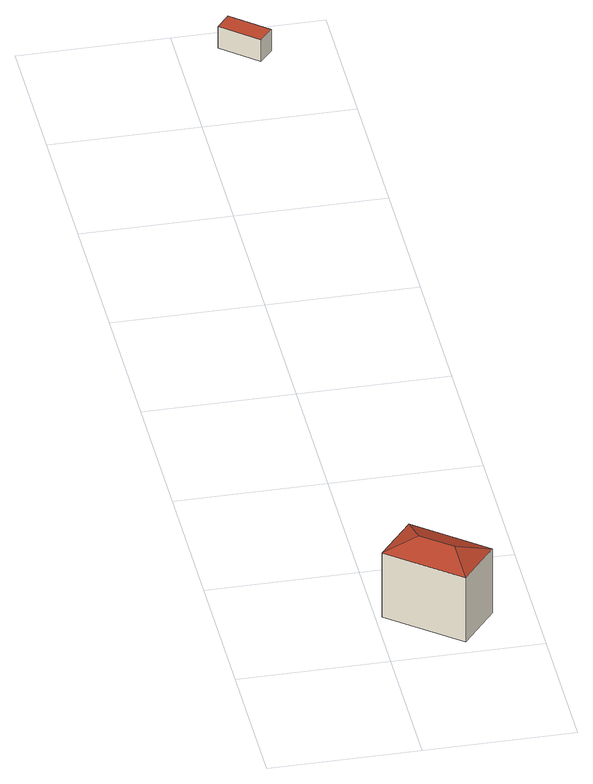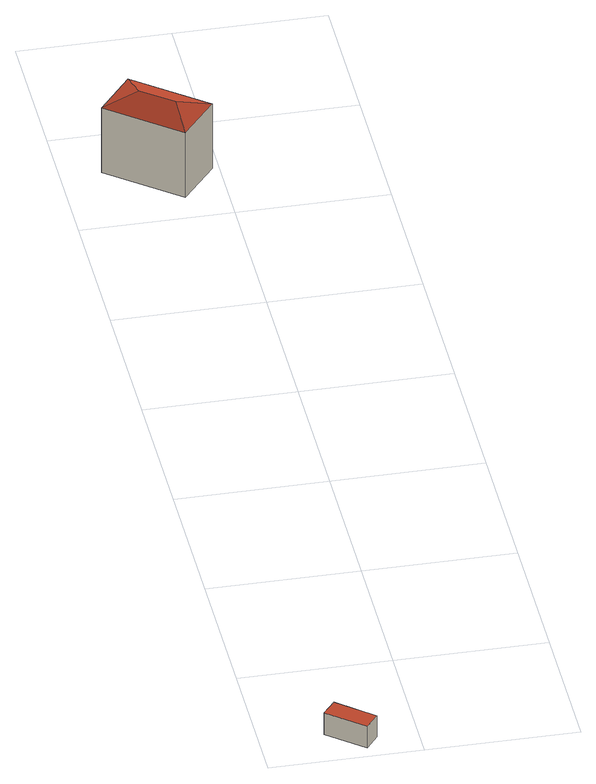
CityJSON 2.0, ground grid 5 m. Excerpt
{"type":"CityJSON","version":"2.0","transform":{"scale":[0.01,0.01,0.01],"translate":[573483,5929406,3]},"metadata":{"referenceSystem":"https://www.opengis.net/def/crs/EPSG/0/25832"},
"CityObjects":{
"building1":{"type":"Building","attributes":{"Grundfläche 2D":"5.370155","Grundhöhe NN":"3.748"},"geometry":[{"type":"Solid","lod":"3","boundaries":[[[[0,1,2]],[[0,3,4,1]],[[3,0,2,5]],[[3,5,4]],[[6,7,2,1]],[[7,8,5,2]],[[8,9,4,5]],[[9,6,1,4]],[[9,8,7,6]]]],"semantics":{"surfaces":[{"type":"RoofSurface"},{"type":"WallSurface"},{"type":"GroundSurface"}],"values":[[0,0,0,0,1,1,1,1,2]]}}]},
"building2":{"type":"Building","attributes":{"Grundfläche 2D":"1.022941","Grundhöhe NN":"3.806"},"geometry":[{"type":"Solid","lod":"3","boundaries":[[[[10,11,12,13]],[[14,15,13,12]],[[15,16,10,13]],[[16,17,11,10]],[[17,14,12,11]],[[17,16,15,14]]]],"semantics":{"surfaces":[{"type":"RoofSurface"},{"type":"WallSurface"},{"type":"GroundSurface"}],"values":[[0,1,1,1,1,2]]}}]}
},
"vertices":[
[243,183,358],[253,58,321],[366,199,321],[143,262,358],[21,246,321],[135,386,321],[253,58,75],[366,199,75],[135,386,75],[21,246,75],
[251,3308,163],[294,3359,163],[175,3459,163],[133,3408,163],[175,3459,81],[133,3408,81],[251,3308,81],[294,3359,81]
]}
